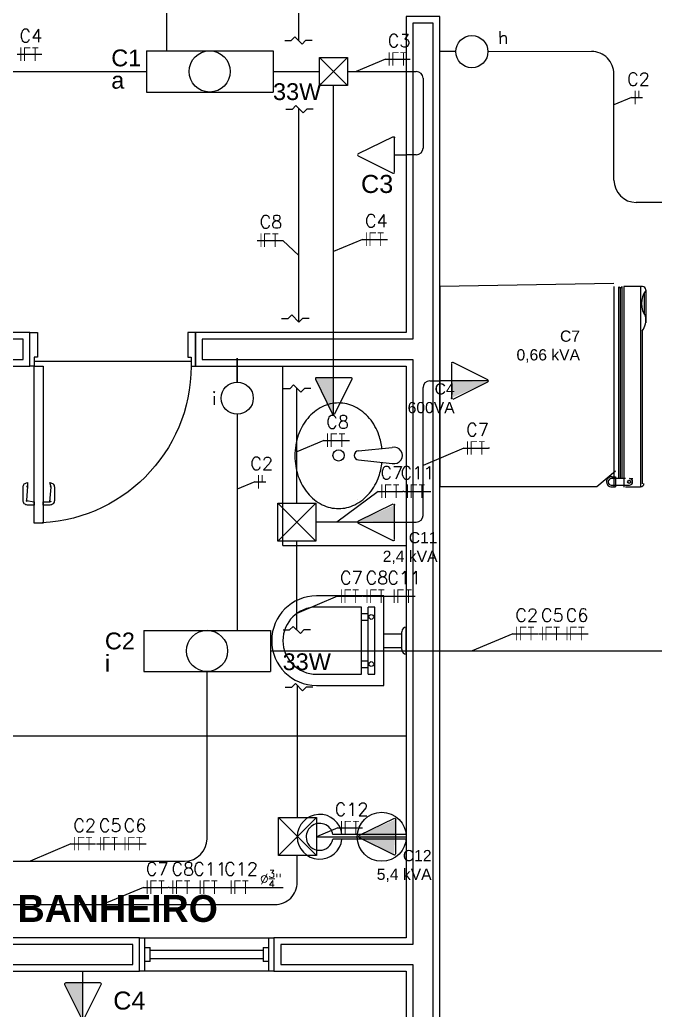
# Model space of a CAD drawing. Header units: millimetres. Extents: x 919107448 to 1838457809, y 576475876 to 1049404419.
# Drawn here: x 919229326.1 to 919229609.7, y 576496746.7 to 576497188.6 of the extents above; entities that cross this region are included whole.
import ezdxf
from ezdxf.enums import TextEntityAlignment as Align

# ---------------------------------------------------------------- set-up
doc = ezdxf.new("R2010")
doc.units = ezdxf.units.MM
for name, color, linetype in [('3', 6, 'Continuous'), ('Arquitetura', 253, 'Continuous'), ('AZUL-SELO', 152, 'Continuous'), ('ENE-CAIXAS', 3, 'Continuous'), ('ENE-CIRCUITOS', 2, 'Continuous'), ('ENE-ELETRO_EMBUTIDO', 4, 'Continuous'), ('ENE-FIAÇÃO', 2, 'Continuous'), ('ENE-INTERRUPTORES', 3, 'Continuous'), ('ENE-LUMINÁRIAS', 2, 'Continuous'), ('ENE-TOMADAS', 3, 'Continuous'), ('LEGENDA', 1, 'Continuous')]:
    doc.layers.add(name, color=color, linetype=linetype)
doc.layers.add('ELE-UNIFILAR', color=2, linetype='Continuous', lineweight=5)
doc.styles.add('Arial', font='arial.ttf')
doc.styles.add('R100', font='sasb____.pfb', dxfattribs={"height": 3})
doc.styles.add('ROMANS', font='romans')
doc.styles.add('SIMPLEX', font='simplex.shx')
doc.styles.get("Standard").update_dxf_attribs({"font": 'arial.ttf'})

# ---------------------------------------------------------------- blocks, each defined once
blk = doc.blocks.new('P70')
at = {"layer": 'Arquitetura'}
for points in [[(10, 0), (14, 0), (14, 70), (10, 70)], [(8, -15), (11.5, -15), (11.5, -4), (10, -4), (10, 0), (8, 0)], [(82, -15), (78.5, -15), (78.5, -4), (80, -4), (80, 0), (82, 0)]]:
    blk.add_lwpolyline(points, close=True, dxfattribs=at)
for points in [[(5, 60), (5, 54, 0.414214), (7, 52), (7, 53.5, -0.414214), (6.5, 54), (6.5, 60, -0.414214), (7, 60.5), (10, 60.5), (10, 62), (7, 62, 0.414214)], [(17.5, 54, -0.414214), (17, 53.5), (17, 52, 0.414214), (19, 54), (19, 60, 0.414214), (17, 62), (14, 62), (14, 60.5), (17, 60.5, -0.414214), (17.5, 60)]]:
    blk.add_lwpolyline(points, format="xyb", close=True, dxfattribs=at)
at = {"layer": 'Arquitetura', "linetype": 'Continuous'}
blk.add_arc((10, 0), 70, 360, 90, dxfattribs=at)
blk = doc.blocks.new('JAN')
at = {"layer": 'Arquitetura'}
for p, q in [((-50, -15), (-50, 0)), ((-50, 0), (50, 0)), ((-46, -15), (-46, 0)), ((46, 0), (46, -15)), ((50, 0), (50, -15)), ((-46, -4.375), (-42, -4.375)), ((-42, -10.625), (-42, -4.375)), ((42, -4.375), (46, -4.375)), ((42, -4.375), (42, -10.625)), ((-42, -5.625), (42, -5.625)), ((-42, -10.625), (-46, -10.625)), ((42, -9.375), (-42, -9.375)), ((46, -10.625), (42, -10.625)), ((50, -15), (-50, -15))]:
    blk.add_line(p, q, dxfattribs=at)
blk = doc.blocks.new('VASO')
at = {"layer": 'Arquitetura'}
for p, q in [((-20, 40), (-20, 10)), ((-15, 40), (-15, 20)), ((15, 20), (15, 40)), ((20, 10), (20, 40)), ((-15, 20), (15, 20)), ((-12, 20), (-12, 17)), ((-9, 20), (-9, 17)), ((9, 17), (9, 20)), ((12, 17), (12, 20)), ((-15, 17), (15, 17)), ((-15, 17), (-15, 14)), ((-15, 14), (15, 14)), ((15, 14), (15, 17)), ((-20, 10), (20, 10)), ((-3, 10), (-3, 2)), ((3, 10), (3, 2)), ((-6, 0), (6, 0)), ((-6, 0), (-6, 0)), ((-4, 2), (4, 2)), ((6, 0), (6, 0))]:
    blk.add_line(p, q, dxfattribs=at)
for centre in [(-10.42, 15.57), (10.58, 15.57)]:
    blk.add_circle(centre, 1.06, dxfattribs=at)
for centre, radius, start, end in [((0, 40), 20, 360, 180), ((0, 40), 15, 0, 180), ((-4, 0), 2, 90, 180), ((4, 0), 2, 0, 90)]:
    blk.add_arc(centre, radius, start, end, dxfattribs=at)
blk = doc.blocks.new('CHUV')
at = {"layer": 'Arquitetura'}
for p, q in [((0, 1), (32.72, 1)), ((0, -1), (0, 1)), ((0, -1), (32.72, -1))]:
    blk.add_line(p, q, dxfattribs=at)
for radius, start, end in [(10, 185.7392, 174.2608), (6, 9.5941, 170.4059), (6, 189.5941, 9.5941)]:
    blk.add_arc((38.63, 0), radius, start, end, dxfattribs=at)
blk = doc.blocks.new('Pia')
at = {"layer": 'Arquitetura'}
for p, q in [((919229443.57, 576496954.07), (919229443.57, 576497034.07)), ((919229477.29, 576496996.22), (919229492.35, 576496997.76)), ((919229477.29, 576496992.22), (919229492.35, 576496990.68)), ((919229443.57, 576496954.07), (919229498.57, 576496954.07))]:
    blk.add_line(p, q, dxfattribs=at)
blk.add_lwpolyline([(919229487.73, 576496997.29, 0.054289), (919229486.37, 576497003.28, 0.090532), (919229482.2, 576497010.74, 0.10422), (919229475.67, 576497015.92, 0.116509), (919229468.4, 576497017.64, 0.116509), (919229461.13, 576497015.92, 0.10422), (919229454.61, 576497010.74, 0.090532), (919229450.43, 576497003.28, 0.08277), (919229448.89, 576496994.07, 0.08277), (919229450.43, 576496984.87, 0.090532), (919229454.61, 576496977.41, 0.10422), (919229461.13, 576496972.23, 0.116509), (919229468.4, 576496970.51, 0.116509), (919229475.67, 576496972.23, 0.10422), (919229482.2, 576496977.41, 0.090532), (919229486.37, 576496984.87, 0.056834), (919229487.76, 576496991.15, 0.056834)], format="xyb", dxfattribs=at)
blk.add_circle((919229468.38, 576496994.22), 2.5, dxfattribs=at)
for centre, radius, start, end in [((919229477.29, 576496994.22), 2, 90, 270), ((919229493.25, 576496994.22), 3.65, 255.7705, 104.2295)]:
    blk.add_arc(centre, radius, start, end, dxfattribs=at)
blk = doc.blocks.new('*U79')
at = {"layer": 'ENE-TOMADAS'}
h = blk.add_hatch(color=2, dxfattribs=at)
h.dxf.hatch_style = 1
h.paths.add_polyline_path([(2278.406, 1294.6592, 0.619553), (2278.3971, 1294.6593), (2278.3194, 1294.5052, 0.55857), (2278.3239, 1294.4979), (2278.4772, 1294.4979, 0.555066), (2278.4817, 1294.5051)])
for p, q in [((2278.3971, 1294.6593), (2278.3194, 1294.5052)), ((2278.4817, 1294.5051), (2278.406, 1294.6592)), ((2278.3239, 1294.4979), (2278.4772, 1294.4979))]:
    blk.add_line(p, q, dxfattribs=at)
blk.add_circle((2278.4, 1294.5599), 0.1086, dxfattribs=at)
for centre, start, end in [((2278.4016, 1294.657), 26.1327, 153.2544), ((2278.3239, 1294.5029), 153.2544, 270), ((2278.4772, 1294.5029), 270, 26.1327)]:
    blk.add_arc(centre, 0.005, start, end, dxfattribs=at)
blk = doc.blocks.new('*U102')
at = {"layer": 'ENE-TOMADAS'}
h = blk.add_hatch(color=256, dxfattribs=at)
h.dxf.hatch_style = 1
h.paths.add_polyline_path([(2278.4016, 1294.4979), (2278.4772, 1294.4979, 0.555066), (2278.4817, 1294.5051), (2278.406, 1294.6592, 0.286119), (2278.4016, 1294.662)])
for p, q in [((2278.3971, 1294.6593), (2278.3194, 1294.5052)), ((2278.4016, 1294.6607), (2278.4016, 1294.4965)), ((2278.4817, 1294.5051), (2278.406, 1294.6592)), ((2278.3239, 1294.4979), (2278.4772, 1294.4979)), ((2278.4016, 1294.4965), (2278.4016, 1294.4465))]:
    blk.add_line(p, q, dxfattribs=at)
for centre, start, end in [((2278.4016, 1294.657), 26.1327, 153.2544), ((2278.3239, 1294.5029), 153.2544, 270), ((2278.4772, 1294.5029), 270, 26.1327)]:
    blk.add_arc(centre, 0.005, start, end, dxfattribs=at)
blk = doc.blocks.new('*U91')
at = {"color": 3}
blk.add_line((2279.4193, 1294.472), (2279.4193, 1294.372), dxfattribs=at)
blk.add_circle((2279.4193, 1294.5724), 0.1004, dxfattribs=at)
blk = doc.blocks.new('geladeira')
at = {"layer": 'Arquitetura', "ltscale": 3}
for p, q in [((919229565.91, 576496848.99), (919229565.91, 576496917.29)), ((919229566.66, 576496829.18), (919229566.66, 576496918.58)), ((919229573.38, 576496918.58), (919229566.66, 576496918.58)), ((919229579.4, 576496917.84), (919229571.68, 576496917.84)), ((919229574.12, 576496829.18), (919229574.12, 576496918.78)), ((919229579.4, 576496918.59), (919229577.84, 576496918.59)), ((919229577.84, 576496914.11), (919229577.84, 576496918.59)), ((919229577.86, 576496911.53), (919229586.14, 576496918.57)), ((919229578.6, 576496829.18), (919229578.6, 576496918.78)), ((919229578.6, 576496829.8), (919229578.6, 576496916.42)), ((919229578.6, 576496829.8), (919229578.6, 576496916.42)), ((919229656.26, 576496829.18), (919229656.26, 576496918.78)), ((919229571.68, 576496914.85), (919229570.11, 576496914.85)), ((919229573.38, 576496914.91), (919229579.13, 576496914.91)), ((919229574.87, 576496915.05), (919229574.87, 576496829.25)), ((919229575.62, 576496915.05), (919229575.62, 576496829.8)), ((919229576.4, 576496915.05), (919229576.4, 576496829.31)), ((919229579.28, 576496914.11), (919229577.84, 576496914.11)), ((919229564.34, 576496830.66), (919229564.34, 576496845.35)), ((919229565.09, 576496832.18), (919229565.09, 576496841.48)), ((919229565.83, 576496829.16), (919229566.66, 576496829.16)), ((919229566.66, 576496829.18), (919229574.16, 576496829.18)), ((919229575.62, 576496829.8), (919229574.87, 576496829.25)), ((919229576.4, 576496829.31), (919229575.62, 576496829.8))]:
    blk.add_line(p, q, dxfattribs=at)
at = {"layer": 'Arquitetura'}
for p, q in [((919229586.14, 576496918.57), (919229656.26, 576496918.57)), ((919229578.6, 576496827.91), (919229656.26, 576496829.18))]:
    blk.add_line(p, q, dxfattribs=at)
at = {"layer": 'Arquitetura', "ltscale": 3}
blk.add_circle((919229571.77, 576496916.32), 0.689, dxfattribs=at)
for centre, radius, start, end in [((919229566.66, 576496917.09), 1.49, 90, 180), ((919229571.69, 576496916.35), 1.49, 90.1745, 269.8255), ((919229579.62, 576496916.35), 2.26, 264.6823, 98.3855), ((919229579.62, 576496916.35), 1.51, 261.6145, 98.3855), ((919229579.28, 576496912.61), 1.49, 84.6823, 90), ((919229572.5, 576496844.13), 8.19, 143.5994, 192.1258), ((919229572.5, 576496844.13), 8.19, 135, 135.5357), ((919229556.75, 576496836.83), 9.55, 322.6642, 37.3358), ((919229565.83, 576496830.66), 1.49, 180, 270)]:
    blk.add_arc(centre, radius, start, end, dxfattribs=at)
for points in [[(919229570.19, 576496916.35), (919229570.63, 576496915.29), (919229570.63, 576496915.27)], [(919229571.68, 576496917.84), (919229571.68, 576496917.84), (919229571.68, 576496917.84), (919229570.62, 576496917.4)], [(919229573.39, 576496918.57), (919229573.39, 576496918.57), (919229571.68, 576496918.58), (919229573.39, 576496918.57)], [(919229578.97, 576496918.2), (919229578.97, 576496918.2), (919229578.97, 576496918.2)], [(919229571.68, 576496914.85), (919229571.68, 576496914.85), (919229565.9, 576496914.86)], [(919229565.9, 576496914.86), (919229565.9, 576496914.86), (919229565.9, 576496914.86)], [(919229570.76, 576496914.85), (919229571.67, 576496914.85), (919229571.68, 576496914.85), (919229570.76, 576496914.85)], [(919229571.68, 576496914.85), (919229570.76, 576496914.85), (919229570.76, 576496914.85), (919229571.68, 576496914.85)]]:
    blk.add_solid(points, dxfattribs=at)
blk = doc.blocks.new('*U78')
at = {"layer": 'ENE-TOMADAS'}
for p, q in [((2278.3971, 1294.6593), (2278.3194, 1294.5052)), ((2278.4817, 1294.5051), (2278.406, 1294.6592)), ((2278.3239, 1294.4979), (2278.4772, 1294.4979)), ((2278.4016, 1294.4979), (2278.4016, 1294.4479))]:
    blk.add_line(p, q, dxfattribs=at)
for centre, start, end in [((2278.4016, 1294.657), 26.1327, 153.2544), ((2278.3239, 1294.5029), 153.2544, 270), ((2278.4772, 1294.5029), 270, 26.1327)]:
    blk.add_arc(centre, 0.005, start, end, dxfattribs=at)
blk = doc.blocks.new('caixa de passagem')
at = {"layer": 'ENE-CAIXAS', "color": 1}
for p, q in [((919229720.2, 576497407), (919229682.04, 576497368.84)), ((919229720.2, 576497368.84), (919229682.04, 576497407))]:
    blk.add_line(p, q, dxfattribs=at)
at = {"layer": 'ENE-CAIXAS'}
blk.add_lwpolyline([(919229720.2, 576497368.84), (919229682.04, 576497368.84), (919229682.04, 576497407), (919229720.2, 576497407)], close=True, dxfattribs=at)
blk = doc.blocks.new('I')
at = {"layer": '3'}
for p, q in [((0, 0.0677), (0, 0.0354)), ((0, 0.0354), (-0.0177, 0.0177)), ((-0.0177, 0.0177), (0.0177, -0.0177)), ((0, -0.0354), (0.0177, -0.0177)), ((0, -0.0677), (0, -0.0354))]:
    blk.add_line(p, q, dxfattribs=at)
blk = doc.blocks.new('*U146')
at = {"layer": 'ENE-FIAÇÃO', "color": 1}
blk.add_line((-0.165, -0.003), (0.167, -0.003), dxfattribs=at)
at = {"layer": 'ENE-FIAÇÃO', "const_width": 0.0121}
for points in [[(-0.115, 0.091), (-0.115, -0.091)], [(0.013, 0.085), (-0.066, 0.085), (-0.066, -0.091)], [(0.038, 0.085), (0.117, 0.085)], [(0.077, 0.085), (0.077, -0.091)]]:
    blk.add_lwpolyline(points, dxfattribs=at)
blk = doc.blocks.new('*U148')
at = {"layer": 'ENE-FIAÇÃO', "color": 1}
blk.add_line((-0.075, 0), (0.075, 0), dxfattribs=at)
at = {"layer": 'ENE-FIAÇÃO', "const_width": 0.0121}
for points in [[(-0.025, 0.091), (-0.025, -0.091)], [(0.025, 0.091), (0.025, 0)]]:
    blk.add_lwpolyline(points, dxfattribs=at)

msp = doc.modelspace()

# ---------------------------------------------------------------- linework, layer by layer
at = {"layer": 'Arquitetura'}
for p, q in [((919229402.57, 576497036.07), (919229332.57, 576497036.07)), ((919229443.57, 576497034.07), (919229498.57, 576497034.07)), ((919229498.57, 576497034.07), (919229498.57, 576496934.07)), ((919229320.57, 576496869.07), (919229498.57, 576496869.07))]:
    msp.add_line(p, q, dxfattribs=at)
for points in [[(919229513.57, 576497190.07), (919229498.57, 576497190.07), (919229498.57, 576497049.07), (919229404.57, 576497049.07), (919229404.57, 576497034.07), (919229404.57, 576497034.07), (919229404.57, 576497034.07), (919229498.57, 576497034.07), (919229498.57, 576496779.07), (919229439.57, 576496779.07), (919229439.57, 576496764.07), (919229498.57, 576496764.07), (919229498.57, 576496567.07), (919229584.57, 576496567.07), (919229584.57, 576496582.07), (919229513.57, 576496582.07)], [(919229510.57, 576497187.07), (919229501.57, 576497187.07), (919229501.57, 576497046.07), (919229407.57, 576497046.07), (919229407.57, 576497037.07), (919229407.57, 576497037.07), (919229407.57, 576497037.07), (919229501.57, 576497037.07), (919229501.57, 576496776.07), (919229442.57, 576496776.07), (919229442.57, 576496767.07), (919229501.57, 576496767.07), (919229501.57, 576496570.07), (919229581.57, 576496570.07), (919229581.57, 576496579.07), (919229510.57, 576496579.07)], [(919229330.57, 576497049.07), (919229305.57, 576497049.07), (919229305.57, 576496779.07), (919229268.07, 576496779.07), (919229268.07, 576496764.07), (919229379.57, 576496764.07), (919229379.57, 576496779.07), (919229320.57, 576496779.07), (919229320.57, 576497034.07), (919229330.57, 576497034.07), (919229330.57, 576497049.07)], [(919229317.57, 576497046.07), (919229308.57, 576497046.07), (919229308.57, 576496776.07), (919229271.07, 576496776.07), (919229271.07, 576496767.07), (919229376.57, 576496767.07), (919229376.57, 576496776.07), (919229317.57, 576496776.07), (919229317.57, 576497037.07), (919229327.57, 576497037.07), (919229327.57, 576497046.07)]]:
    msp.add_lwpolyline(points, close=True, dxfattribs=at)
at = {"layer": 'ENE-ELETRO_EMBUTIDO'}
for p, q in [((919229450.7, 576497179.23), (919229450.7, 576497452.28)), ((919229391.57, 576497286.57), (919229391.57, 576497174.7)), ((919229581.25, 576497174.43), (919229535.04, 576497174.36)), ((919229439.14, 576497165.52), (919229459.94, 576497165.52)), ((919229472.35, 576497165.52), (919229503.07, 576497165.52)), ((919229498.57, 576497165.52), (919229502.32, 576497165.52)), ((919229591.26, 576497117.09), (919229591.26, 576497164.43)), ((919229466.14, 576497037.57), (919229466.14, 576497159.31)), ((919229506.07, 576497162.52), (919229506.07, 576497131.36)), ((919229450.7, 576497053.74), (919229450.7, 576497148.87)), ((919229503.07, 576497128.36), (919229498.57, 576497128.36)), ((919229631.29, 576497107.09), (919229601.26, 576497107.09)), ((919229423.13, 576497034.07), (919229423.13, 576497037.57)), ((919229423.13, 576497037.57), (919229423.13, 576497026.94)), ((919229466.14, 576497034.07), (919229466.14, 576497037.57)), ((919229423.13, 576497026.94), (919229423.13, 576497034.07)), ((919229509.07, 576497027.46), (919229513.57, 576497027.46)), ((919229449.74, 576496972.98), (919229449.74, 576497024.23)), ((919229506.07, 576496967.48), (919229506.07, 576497024.46)), ((919229423.13, 576497012.61), (919229423.13, 576496916.18)), ((919229476.92, 576496974.36), (919229476.92, 576496974.36)), ((919229476.88, 576496964.48), (919229458.25, 576496964.48)), ((919229498.57, 576496964.48), (919229503.07, 576496964.48)), ((919229449.74, 576496916.37), (919229449.74, 576496955.97)), ((919229437.96, 576496907.01), (919229651.69, 576496907.01)), ((919229409.7, 576496823.21), (919229409.7, 576496897.83)), ((919229450.04, 576496832.67), (919229450.04, 576496891.49)), ((919229449.94, 576496824.06), (919229450.14, 576496824.06)), ((919229458.55, 576496824.06), (919229498.53, 576496824.06)), ((919229449.96, 576496803.83), (919229449.95, 576496815.66)), ((919229305.57, 576496813.21), (919229399.7, 576496813.21)), ((919229305.57, 576496793.82), (919229439.96, 576496793.82))]:
    msp.add_line(p, q, dxfattribs=at)
at = {"layer": 'ENE-ELETRO_EMBUTIDO', "ltscale": 0.1}
msp.add_line((919229196.3, 576497165.52), (919229382.61, 576497165.52), dxfattribs=at)
at = {"layer": 'ENE-ELETRO_EMBUTIDO', "color": 1}
for p, q in [((919229443.13, 576497090.17), (919229443.53, 576497090.17)), ((919229472.85, 576497000.9), (919229473.25, 576497000.9)), ((919229535.72, 576496997.43), (919229535.32, 576496997.43)), ((919229497.46, 576496978.19), (919229497.06, 576496978.19)), ((919229479.39, 576496931.37), (919229478.99, 576496931.37)), ((919229392.75, 576496801.49), (919229392.35, 576496801.49)), ((919229415.96, 576496801.48), (919229418.76, 576496801.48))]:
    msp.add_line(p, q, dxfattribs=at)
at = {"layer": 'ENE-ELETRO_EMBUTIDO', "color": 240}
for p, q in [((919229486.02, 576496978.19), (919229467.57, 576496964.48)), ((919229508.5, 576496978.19), (919229509.63, 576496978.18)), ((919229490.43, 576496931.37), (919229491.56, 576496931.36)), ((919229403.79, 576496801.49), (919229404.92, 576496801.48))]:
    msp.add_line(p, q, dxfattribs=at)
at = {"layer": 'ENE-ELETRO_EMBUTIDO'}
for centre, radius, start, end in [((919229581.26, 576497164.43), 10, 360, 90.0761), ((919229503.07, 576497162.52), 3, 0, 90), ((919229503.07, 576497131.36), 3, 270, 0), ((919229601.26, 576497117.09), 10, 180, 270), ((919229509.07, 576497024.46), 3, 90, 180), ((919229503.07, 576496967.48), 3, 270, 0), ((919229399.7, 576496823.21), 10, 270, 0), ((919229399.7, 576496823.21), 10, 270, 0), ((919229439.96, 576496803.82), 10, 270, 0.0587)]:
    msp.add_arc(centre, radius, start, end, dxfattribs=at)
at = {"layer": 'ENE-FIAÇÃO', "color": 240}
msp.add_line((919229443.53, 576497090.17), (919229450.7, 576497083.48), dxfattribs=at)
at = {"layer": 'ENE-FIAÇÃO', "color": 1}
for points in [[(919229489.27, 576497170.99), (919229476.29, 576497165.52)], [(919229599.09, 576497153.91), (919229591.26, 576497150.61)], [(919229479.12, 576497090.63), (919229466.14, 576497085.16)], [(919229461.81, 576497000.9), (919229449.74, 576496995.82)], [(919229524.28, 576496997.43), (919229506.07, 576496989.76)], [(919229430.96, 576496982.44), (919229423.13, 576496979.14)], [(919229467.95, 576496931.37), (919229449.74, 576496923.7)], [(919229546.2, 576496914.68), (919229527.99, 576496907.01)], [(919229468.06, 576496828.07), (919229458.55, 576496824.06)], [(919229348.94, 576496820.89), (919229330.74, 576496813.21)], [(919229381.31, 576496801.49), (919229363.1, 576496793.82)]]:
    msp.add_lwpolyline(points, dxfattribs=at)
at = {"layer": 'ENE-LUMINÁRIAS'}
for p, q in [((919229382.61, 576497174.7), (919229439.14, 576497174.7)), ((919229382.61, 576497174.7), (919229382.61, 576497156.34)), ((919229439.14, 576497174.7), (919229439.14, 576497156.34)), ((919229382.61, 576497156.34), (919229439.14, 576497156.34)), ((919229381.43, 576496916.18), (919229437.96, 576496916.18)), ((919229381.43, 576496916.18), (919229381.43, 576496897.83)), ((919229381.43, 576496916.18), (919229437.96, 576496916.18)), ((919229381.43, 576496916.18), (919229381.43, 576496897.83)), ((919229381.43, 576496916.18), (919229437.96, 576496916.18)), ((919229381.43, 576496916.18), (919229381.43, 576496897.83)), ((919229437.96, 576496916.18), (919229437.96, 576496897.83)), ((919229437.96, 576496916.18), (919229437.96, 576496897.83)), ((919229437.96, 576496916.18), (919229437.96, 576496897.83)), ((919229381.43, 576496897.83), (919229437.96, 576496897.83)), ((919229381.43, 576496897.83), (919229437.96, 576496897.83)), ((919229381.43, 576496897.83), (919229437.96, 576496897.83))]:
    msp.add_line(p, q, dxfattribs=at)
for centre in [(919229410.87, 576497165.52), (919229409.7, 576496907.01), (919229409.7, 576496907.01), (919229409.7, 576496907.01)]:
    msp.add_circle(centre, 9.18, dxfattribs=at)
at = {"layer": 'LEGENDA'}
msp.add_line((919229429.8, 576496801.48), (919229443.74, 576496801.48), dxfattribs=at)

# ---------------------------------------------------------------- block references
at = {"color": 4, "xscale": 100.6736407914391, "yscale": 100.6736407914391, "zscale": 100.6736407914391}
for name, p, rotation in [('*U78', (919359815.21, 576267753.37), 89.99999696928302), ('*U102', (919099196.94, 576726402.45), 269.9999969692831), ('*U102', (919458841.14, 576627350.7), 179.9999940256826), ('*U102', (919359815.17, 576267589.47), 89.99998859809381), ('*U79', (919359815.68, 576267449.24), 89.99999696928306), ('*U102', (919458729.21, 576627080.71), 179.999996969283)]:
    msp.add_blockref(name, p, dxfattribs=dict(at, rotation=rotation))
at = {"layer": '3', "xscale": -90.32561945039905, "yscale": 90.32561945039905, "zscale": 90.32561945039905, "rotation": 90}
for p in [(919229450.5, 576497179.37), (919229450.96, 576497148.68), (919229449.1, 576497055.34), (919229449.95, 576497024.05), (919229449.74, 576496916.37), (919229450.72, 576496890.81)]:
    msp.add_blockref('I', p, dxfattribs=at)
at = {"layer": 'Arquitetura', "xscale": -1, "rotation": 180}
msp.add_blockref('P70', (919229322.57, 576497034.07), dxfattribs=at)
at = {"layer": 'Arquitetura'}
msp.add_blockref('Pia', (0, 0), dxfattribs=at)
for name, p, rotation in [('VASO', (919229498.57, 576496911.57), 90), ('CHUV', (919229498.57, 576496824.07), 180)]:
    msp.add_blockref(name, p, dxfattribs=dict(at, rotation=rotation))
at = {"layer": 'Arquitetura', "xscale": 0.5999999999985448}
msp.add_blockref('JAN', (919229409.57, 576496779.07), dxfattribs=at)
at = {"layer": 'AZUL-SELO', "rotation": 180}
msp.add_blockref('geladeira', (1838459169.83, 1152993898.77), dxfattribs=at)
at = {"layer": 'ENE-FIAÇÃO', "color": 3}
ref = msp.add_blockref('*U146', (919229330.46, 576497173.29), dxfattribs=dict(at, xscale=33.22527574230886, yscale=33.22527574230886, zscale=33.22527574230886))
ref.add_attrib('QXXX', 'C4', dxfattribs={"color": 7, "height": 5.763, "style": 'SIMPLEX'}).set_placement((919229331.09, 576497178.58), align=Align.CENTER)
ref = msp.add_blockref('*U146', (919229494.76, 576497171.09), dxfattribs=dict(at, xscale=33.22527574230886, yscale=33.22527574230886, zscale=33.22527574230886))
ref.add_attrib('QXXX', 'C3', dxfattribs={"color": 7, "height": 5.763, "style": 'SIMPLEX'}).set_placement((919229495.4, 576497176.37), align=Align.CENTER)
at = {"layer": 'ENE-FIAÇÃO'}
for p, xscale, yscale, zscale in [((620265373.87, 389001028.19), 0.325233281638759, 0.325233281638759, 0.325233281638759), ((509351370.48, 319440820.86), 0.4458929892819983, 0.4458929892819983, 0.4458929892819983), ((509351370.77, 319440680.55), 0.4458929892819983, 0.4458929892819983, 0.4458929892819983)]:
    msp.add_blockref('caixa de passagem', p, dxfattribs=dict(at, xscale=xscale, yscale=yscale, zscale=zscale))
at = {"layer": 'ENE-FIAÇÃO', "color": 3}
ref = msp.add_blockref('*U148', (919229601.57, 576497153.91), dxfattribs=dict(at, xscale=33.22527574230886, yscale=33.22527574230886, zscale=33.22527574230886))
ref.add_attrib('QXXX', 'C2', dxfattribs={"color": 7, "height": 5.763, "style": 'SIMPLEX'}).set_placement((919229602.2, 576497159.2), align=Align.CENTER)
ref = msp.add_blockref('*U146', (919229437.58, 576497090.27), dxfattribs=dict(at, xscale=33.22527574230886, yscale=33.22527574230886, zscale=33.22527574230886))
ref.add_attrib('QXXX', 'C8', dxfattribs={"color": 7, "height": 5.763, "style": 'SIMPLEX'}).set_placement((919229438.21, 576497095.56), align=Align.CENTER)
ref = msp.add_blockref('*U146', (919229484.61, 576497090.73), dxfattribs=dict(at, xscale=33.22527574230886, yscale=33.22527574230886, zscale=33.22527574230886))
ref.add_attrib('QXXX', 'C4', dxfattribs={"color": 7, "height": 5.763, "style": 'SIMPLEX'}).set_placement((919229485.25, 576497096.02), align=Align.CENTER)
ref = msp.add_blockref('*U146', (919229467.3, 576497001), dxfattribs=dict(at, xscale=33.22527574230886, yscale=33.22527574230886, zscale=33.22527574230886))
ref.add_attrib('QXXX', 'C8', dxfattribs={"color": 7, "height": 5.763, "style": 'SIMPLEX'}).set_placement((919229467.94, 576497006.29), align=Align.CENTER)
ref = msp.add_blockref('*U146', (919229529.77, 576496997.53), dxfattribs=dict(at, xscale=33.22527574230886, yscale=33.22527574230886, zscale=33.22527574230886))
ref.add_attrib('QXXX', 'C7', dxfattribs={"color": 7, "height": 5.763, "style": 'SIMPLEX'}).set_placement((919229530.41, 576497002.82), align=Align.CENTER)
ref = msp.add_blockref('*U148', (919229433.44, 576496982.44), dxfattribs=dict(at, xscale=33.22527574230886, yscale=33.22527574230886, zscale=33.22527574230886))
ref.add_attrib('QXXX', 'C2', dxfattribs={"color": 7, "height": 5.763, "style": 'SIMPLEX'}).set_placement((919229434.07, 576496987.73), align=Align.CENTER)
ref = msp.add_blockref('*U146', (919229491.51, 576496978.29), dxfattribs=dict(at, xscale=33.22527574230886, yscale=33.22527574230886, zscale=33.22527574230886))
ref.add_attrib('QXXX', 'C7', dxfattribs={"color": 7, "height": 5.763, "style": 'SIMPLEX'}).set_placement((919229492.15, 576496983.58), align=Align.CENTER)
ref = msp.add_blockref('*U146', (919229502.96, 576496978.29), dxfattribs=dict(at, xscale=33.22527574230886, yscale=33.22527574230886, zscale=33.22527574230886))
ref.add_attrib('QXXX', 'C11', dxfattribs={"color": 7, "height": 5.763, "style": 'SIMPLEX'}).set_placement((919229503.59, 576496983.58), align=Align.CENTER)
ref = msp.add_blockref('*U146', (919229473.44, 576496931.47), dxfattribs=dict(at, xscale=33.22527574230886, yscale=33.22527574230886, zscale=33.22527574230886))
ref.add_attrib('QXXX', 'C7', dxfattribs={"color": 7, "height": 5.763, "style": 'SIMPLEX'}).set_placement((919229474.08, 576496936.76), align=Align.CENTER)
ref = msp.add_blockref('*U146', (919229484.89, 576496931.47), dxfattribs=dict(at, xscale=33.22527574230886, yscale=33.22527574230886, zscale=33.22527574230886))
ref.add_attrib('QXXX', 'C8', dxfattribs={"color": 7, "height": 5.763, "style": 'SIMPLEX'}).set_placement((919229485.52, 576496936.76), align=Align.CENTER)
ref = msp.add_blockref('*U146', (919229497.06, 576496931.46), dxfattribs=dict(at, xscale=33.22527574230886, yscale=33.22527574230886, zscale=33.22527574230886))
ref.add_attrib('QXXX', 'C11', dxfattribs={"color": 7, "height": 5.763, "style": 'SIMPLEX'}).set_placement((919229497.69, 576496936.75), align=Align.CENTER)
ref = msp.add_blockref('*U146', (919229551.69, 576496914.78), dxfattribs=dict(at, xscale=33.22527574230886, yscale=33.22527574230886, zscale=33.22527574230886))
ref.add_attrib('QXXX', 'C2', dxfattribs={"color": 7, "height": 5.763, "style": 'SIMPLEX'}).set_placement((919229552.32, 576496920.07), align=Align.CENTER)
ref = msp.add_blockref('*U146', (919229563.13, 576496914.78), dxfattribs=dict(at, xscale=33.22527574230886, yscale=33.22527574230886, zscale=33.22527574230886))
ref.add_attrib('QXXX', 'C5', dxfattribs={"color": 7, "height": 5.763, "style": 'SIMPLEX'}).set_placement((919229563.77, 576496920.07), align=Align.CENTER)
ref = msp.add_blockref('*U146', (919229574.17, 576496914.78), dxfattribs=dict(at, xscale=33.22527574230886, yscale=33.22527574230886, zscale=33.22527574230886))
ref.add_attrib('QXXX', 'C6', dxfattribs={"color": 7, "height": 5.763, "style": 'SIMPLEX'}).set_placement((919229574.81, 576496920.07), align=Align.CENTER)
ref = msp.add_blockref('*U146', (919229473.55, 576496828.17), dxfattribs=dict(at, xscale=33.22527574230886, yscale=33.22527574230886, zscale=33.22527574230886))
ref.add_attrib('QXXX', 'C12', dxfattribs={"color": 7, "height": 5.763, "style": 'SIMPLEX'}).set_placement((919229474.19, 576496833.46), align=Align.CENTER)
ref = msp.add_blockref('*U146', (919229354.44, 576496820.99), dxfattribs=dict(at, xscale=33.22527574230886, yscale=33.22527574230886, zscale=33.22527574230886))
ref.add_attrib('QXXX', 'C2', dxfattribs={"color": 7, "height": 5.763, "style": 'SIMPLEX'}).set_placement((919229355.07, 576496826.27), align=Align.CENTER)
ref = msp.add_blockref('*U146', (919229365.88, 576496820.99), dxfattribs=dict(at, xscale=33.22527574230886, yscale=33.22527574230886, zscale=33.22527574230886))
ref.add_attrib('QXXX', 'C5', dxfattribs={"color": 7, "height": 5.763, "style": 'SIMPLEX'}).set_placement((919229366.51, 576496826.27), align=Align.CENTER)
ref = msp.add_blockref('*U146', (919229376.92, 576496820.99), dxfattribs=dict(at, xscale=33.22527574230886, yscale=33.22527574230886, zscale=33.22527574230886))
ref.add_attrib('QXXX', 'C6', dxfattribs={"color": 7, "height": 5.763, "style": 'SIMPLEX'}).set_placement((919229377.55, 576496826.27), align=Align.CENTER)
ref = msp.add_blockref('*U146', (919229386.8, 576496801.59), dxfattribs=dict(at, xscale=33.22527574230886, yscale=33.22527574230886, zscale=33.22527574230886))
ref.add_attrib('QXXX', 'C7', dxfattribs={"color": 7, "height": 5.763, "style": 'SIMPLEX'}).set_placement((919229387.44, 576496806.88), align=Align.CENTER)
ref = msp.add_blockref('*U146', (919229398.25, 576496801.59), dxfattribs=dict(at, xscale=33.22527574230886, yscale=33.22527574230886, zscale=33.22527574230886))
ref.add_attrib('QXXX', 'C8', dxfattribs={"color": 7, "height": 5.763, "style": 'SIMPLEX'}).set_placement((919229398.88, 576496806.88), align=Align.CENTER)
ref = msp.add_blockref('*U146', (919229410.42, 576496801.58), dxfattribs=dict(at, xscale=33.22527574230886, yscale=33.22527574230886, zscale=33.22527574230886))
ref.add_attrib('QXXX', 'C11', dxfattribs={"color": 7, "height": 5.763, "style": 'SIMPLEX'}).set_placement((919229411.05, 576496806.87), align=Align.CENTER)
ref = msp.add_blockref('*U146', (919229424.25, 576496801.58), dxfattribs=dict(at, xscale=33.22527574230886, yscale=33.22527574230886, zscale=33.22527574230886))
ref.add_attrib('QXXX', 'C12', dxfattribs={"color": 7, "height": 5.763, "style": 'SIMPLEX'}).set_placement((919229424.89, 576496806.87), align=Align.CENTER)
at = {"layer": 'ENE-INTERRUPTORES', "color": 3}
for p, xscale, yscale, zscale, rotation in [((919138098.93, 576660387.58), 71.36565621352335, 71.36565621352335, 71.36565621352335, 269.6627645711282), ((919392636.39, 576588448.72), 71.36565621352337, 71.36565621352337, 71.36565621352337, 179.6627651666347)]:
    msp.add_blockref('*U91', p, dxfattribs=dict(at, xscale=xscale, yscale=yscale, zscale=zscale, rotation=rotation))

# ---------------------------------------------------------------- texts
at = {"layer": 'Arquitetura', "style": 'R100'}
msp.add_text('BANHEIRO', height=12, dxfattribs=at).set_placement((919229325.13, 576496786.09))
at = {"layer": 'ELE-UNIFILAR', "color": 0, "insert": (919229433.26, 576496809.15), "char_height": 4.6161, "attachment_point": 1, "style": 'ROMANS'}
msp.add_mtext_dynamic_manual_height_columns('\\A1;Ø{\\H0.7x;\\S3/4;}"', width=15.4469, gutter_width=1442.52, heights=[0], dxfattribs=at)
at = {"layer": 'ENE-CIRCUITOS', "style": 'SIMPLEX'}
for s, rotation, p in [('h', 1.5275, (919229539.5, 576497180.6)), ('i', 359.6526, (919229411.87, 576497019.66))]:
    msp.add_text(s, height=5.69, rotation=rotation, dxfattribs=at).set_placement(p, align=Align.MIDDLE_LEFT)
at = {"layer": 'ENE-CIRCUITOS', "attachment_point": 6, "rotation": 360}
for s, width, heights, insert, char_height in [('C3', 44.5276, [0], (919229492.79, 576497115.29), 8.054), ('C7\\P0,66 kVA', 44.5276, [0], (919229576.14, 576497042.81), 5), ('C4\\P600VA', 44.5276, [0], (919229520.19, 576497019.69), 5), ('C11\\P2,4 kVA', 44.0134, [15.46], (919229512.55, 576496952.91), 5), ('C12\\P5,4 kVA', 44.5276, [0], (919229509.9, 576496811.06), 5), ('C4', 44.5276, [0], (919229382.21, 576496750.96), 8.054)]:
    msp.add_mtext_dynamic_manual_height_columns(s, width=width, gutter_width=48.73, heights=heights, dxfattribs=dict(at, insert=insert, char_height=char_height))
at = {"layer": 'ENE-LUMINÁRIAS', "char_height": 7.5, "attachment_point": 7, "line_spacing_factor": 0.798, "style": 'Arial'}
for s, insert, width in [('\\pt0,7.5;C1\\Pa', (919229366.96, 576497157.74), 11.7378), ('33W', (919229439.14, 576497152.67), 46.9512), ('\\pt0,7.5;C2\\Pi', (919229364.11, 576496897.72), 11.7378), ('33W', (919229443.43, 576496898.31), 46.9512)]:
    msp.add_mtext(s, dxfattribs=dict(at, insert=insert, width=width))

doc.saveas('drawing.dxf')
